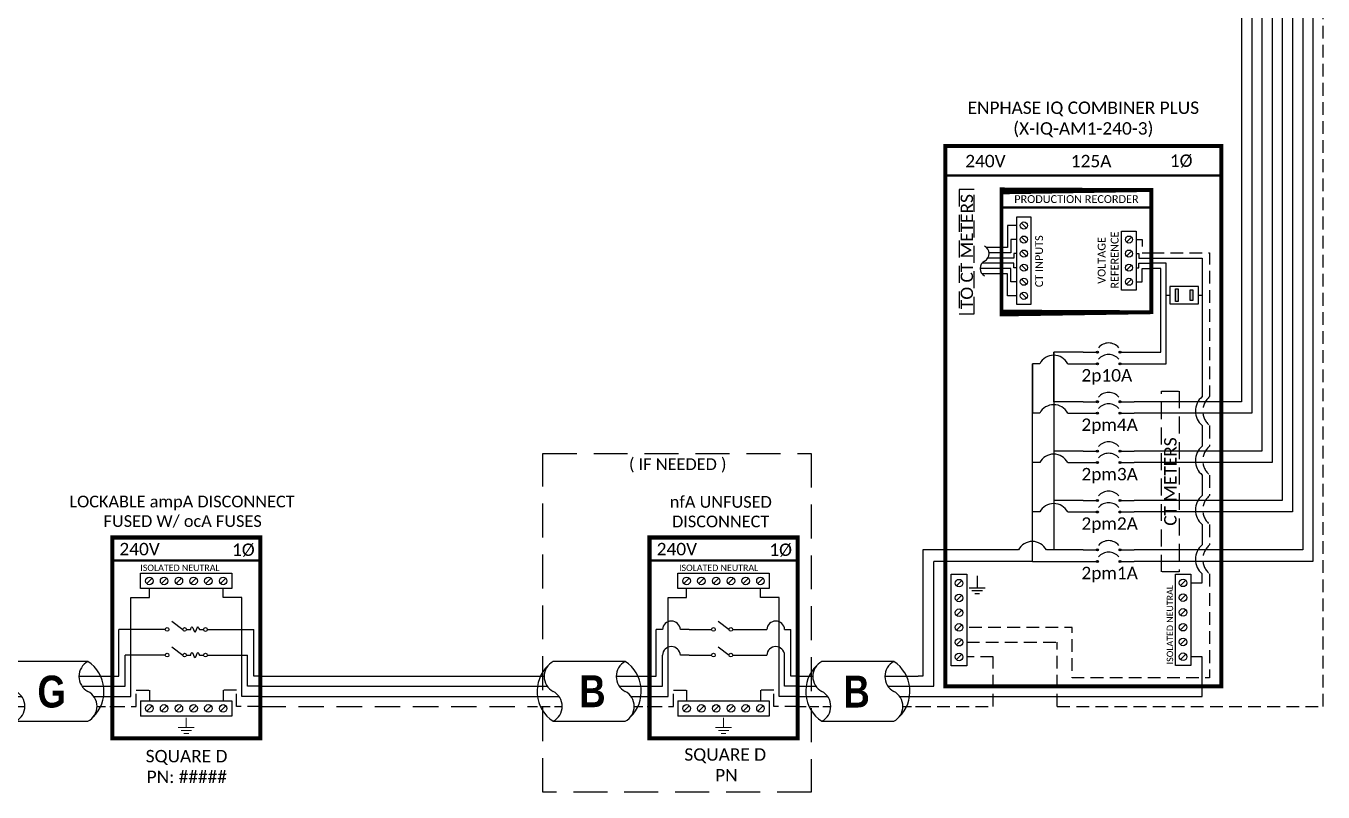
# Model space of a CAD drawing. Header units: feet. Extents: x 24463 to 25062, y 16038 to 16616.
# Drawn here: x 24677.8 to 25060, y 16047.9 to 16273.6 of the extents above; entities that cross this region are included whole.
import ezdxf

# ---------------------------------------------------------------- set-up
doc = ezdxf.new("R2010")
doc.units = ezdxf.units.FT
doc.header["$MEASUREMENT"] = 0
doc.linetypes.add('DASHED', pattern=[0.75, 0.5, -0.25])
doc.linetypes.add('HIDDEN', pattern=[0.375, 0.25, -0.125])
for name, color, linetype in [('E - MODULE', 7, 'Continuous'), ('ONE LINE BLOCKS', 7, 'Continuous'), ('TABLES', 7, 'Continuous'), ('TEXT', 7, 'Continuous'), ('Z - TITLEBLOCK TXT', 7, 'Continuous')]:
    doc.layers.add(name, color=color, linetype=linetype)
doc.styles.add('ONE LINE TXT', font='techb___.ttf')
doc.styles.get("Standard").update_dxf_attribs({"font": 'calibri.ttf'})

# ---------------------------------------------------------------- blocks, each defined once
blk = doc.blocks.new('*U14')
at = {"color": 7, "linetype": 'Continuous'}
for p, q in [((-7.14273261753624, 13.31379698112505), (-28.38670308841029, 13.31379698112505)), ((-28.38670308841029, -4.313796981125051), (-7.14273261753624, -4.313796981125051))]:
    blk.add_line(p, q, dxfattribs=at)
at = {"color": 7}
for p, q in [((-35.52943570594744, 8.999999999996362), (-31.05138576750414, 8.999999999996362)), ((-9.807415296628278, 8.999999999996362), (9.094947017729282e-13, 8.999999999996362))]:
    blk.add_line(p, q, dxfattribs=at)
at = {"color": 10}
for p, q in [((-35.52943570594744, 5.999999999996362), (-30.11481272106539, 5.999999999992724)), ((-8.870842250205897, 5.999999999992724), (9.094947017729282e-13, 5.999999999992724))]:
    blk.add_line(p, q, dxfattribs=at)
at = {"color": 253}
for p, q in [((-35.52943570594744, 2.999999999996362), (-26.6585934557479, 2.999999999996362)), ((-5.414622984878406, 2.999999999996362), (9.094947017729282e-13, 2.999999999992724))]:
    blk.add_line(p, q, dxfattribs=at)
at = {"color": 92, "linetype": 'HIDDEN', "ltscale": 10}
for p, q in [((-4.478049938447839, -3.637978807091713e-12), (0, 0)), ((-35.52943570594744, -3.637978807091713e-12), (-25.72202040931734, -3.637978807091713e-12))]:
    blk.add_line(p, q, dxfattribs=at)
at = {"color": 7, "linetype": 'Continuous'}
for centre, start, end in [((-22.53670101713578, 4.499999999989086), 133.9732389627104, 236.4264841729064), ((-12.99273468881074, 4.499999999989086), 313.9732389627104, 56.4264841729064)]:
    blk.add_arc(centre, 10.57854155630173, start, end, dxfattribs=at)
at = {"linetype": 'Continuous'}
for centre, start, end in [((-26.07656823981961, 8.906898490567983), 117.6639225845625, 242.3360774153913), ((-4.832597768944652, 8.906898490546155), 117.6639225845625, 242.3360774153913), ((-30.69683793700187, 0.09310150943201734), 297.6639225845625, 62.33607741539132), ((-9.452867466132375, 0.09310150943201734), 297.6639225845625, 62.33607741539132)]:
    blk.add_arc(centre, 4.975688628201564, start, end, dxfattribs=at)
blk = doc.blocks.new('unfusedDisconnect')
at = {"lineweight": 50}
blk.add_line((-43.6116214036756, 43.06379295176157), (0, 43.06379295176157), dxfattribs=at)
at = {"color": 1, "linetype": 'Continuous'}
for p, q in [((-35.26761573623207, 34.77694743980464), (-35.26761573623207, 39.31564129513208)), ((-35.26761573623207, 39.31564129513208), (-8.32254697902863, 39.31564129513208)), ((-8.32254697902863, 39.31564129513208), (-8.32254697902863, 34.77694743980464)), ((-8.32254697902863, 34.77694743980464), (-35.26761573623207, 34.77694743980464)), ((-23.42658339675199, 25.18172376181246), (-20.16357931850234, 22.73910601339594)), ((-31.88967027958734, 22.73146537071079), (-25.32168558283593, 22.73146537071079)), ((-19.08155662623903, 22.73119885076449), (-11.70049243567246, 22.72756287716766)), ((-23.42658339675199, 17.64726165749744), (-20.16357931850234, 15.20464390908091)), ((-31.88967027958734, 15.19700326637758), (-25.32168558283047, 15.19700326639577)), ((-19.08155662624358, 15.19673674642763), (-11.70049243567246, 15.1931007728308)), ((-35.26761573623207, 1.758423961488006), (-8.322546979023173, 1.758423961488006)), ((-35.26761573623207, 1.758423961488006), (-35.26761573623207, -2.780269893839431)), ((-8.32254697902863, 1.758423961488006), (-8.32254697902863, -2.780269893839431)), ((-8.322546979023173, -2.780269893839431), (-35.26761573623207, -2.780269893839431))]:
    blk.add_line(p, q, dxfattribs=at)
at = {"color": 4, "linetype": 'Continuous'}
for p, q in [((-31.88526017397362, 37.83229836323517), (-33.45726816549723, 36.26029037170156)), ((-27.5347870491305, 37.83229836323517), (-29.10679504065411, 36.26029037170156)), ((-23.18431392428738, 37.83229836323517), (-24.75632191581099, 36.26029037170156)), ((-18.83384079944972, 37.83229836323517), (-20.40584879097241, 36.26029037170156)), ((-14.4833676746066, 37.83229836323517), (-16.0553756661302, 36.26029037170156)), ((-10.13289454976803, 37.83229836323517), (-11.70490254129163, 36.26029037170156)), ((-31.88526017396816, 0.2750810295910924), (-33.45726816549177, -1.296926961942518)), ((-27.5347870491305, 0.2750810295910924), (-29.10679504065411, -1.296926961942518)), ((-23.18431392428738, 0.2750810295910924), (-24.75632191581099, -1.296926961942518)), ((-18.83384079944426, 0.2750810295910924), (-20.40584879096787, -1.296926961942518)), ((-14.4833676746066, 0.2750810295910924), (-16.0553756661302, -1.296926961942518)), ((-10.13289454976348, 0.2750810295910924), (-11.70490254128708, -1.296926961942518))]:
    blk.add_line(p, q, dxfattribs=at)
at = {"color": 253, "linetype": 'Continuous'}
for p, q in [((-32.67126416973497, 32.16868385986527), (-32.67126416972951, 34.77694743980464)), ((-10.91889854553028, 32.16868385986527), (-10.91889854553483, 34.77694743980464)), ((-38.15750528725175, 2.999999999992724), (-38.1575052872513, 32.16868385986527)), ((-38.1575052872513, 32.16868385986527), (-32.67126416973497, 32.16868385986527)), ((-5.432657428013954, 32.16868385986527), (-10.91889854553028, 32.16868385986527)), ((-5.432657428003949, 2.999999999992724), (-5.432657428013954, 32.16868385986527)), ((-43.61162140367423, 2.999999999992724), (-38.1575052872513, 2.999999999992724)), ((-1.364242052659392e-12, 2.999999999992724), (-5.432657428004404, 2.999999999992724))]:
    blk.add_line(p, q, dxfattribs=at)
at = {"color": 7, "linetype": 'Continuous'}
for p, q in [((-41.6635482282295, 8.999999999989086), (-41.66354822822996, 22.73146537071079)), ((-39.80034953798349, 22.73146537071079), (-41.66354822822996, 22.73146537071079)), ((-31.88967027958734, 22.73146537071079), (-34.52302790317844, 22.73146537071079)), ((-11.70049243567792, 22.73146537071079), (-9.067134812086806, 22.73146537071079)), ((-3.789813177281758, 22.73146537071079), (-1.926614487035295, 22.73146537071079)), ((-1.926614487024835, 8.999999999996362), (-1.926614487035295, 22.73146537071079))]:
    blk.add_line(p, q, dxfattribs=at)
at = {"color": 10, "linetype": 'Continuous'}
for p, q in [((-39.79842799696644, 5.999999999992724), (-39.80034953798895, 15.19525306674404)), ((-31.88967027958734, 15.19700326637758), (-34.52302790318299, 15.19525306672222)), ((-11.70049243567792, 15.19700326637758), (-9.067134812082259, 15.19525306672222)), ((-3.791734718287898, 5.999999999992724), (-3.789813177276301, 15.19525306674404)), ((-43.61162140367423, 5.999999999992724), (-39.79842799696689, 5.999999999992724)), ((-1.364242052659392e-12, 5.999999999992724), (-3.791734718288808, 5.999999999989086))]:
    blk.add_line(p, q, dxfattribs=at)
at = {"color": 7}
for p, q in [((-43.61162140367423, 8.999999999996362), (-41.6635482282295, 8.999999999992724)), ((-1.364242052659392e-12, 8.999999999996362), (-1.926614487024835, 8.999999999996362))]:
    blk.add_line(p, q, dxfattribs=at)
at = {"color": 92, "linetype": 'HIDDEN', "ltscale": 15}
for p, q in [((-36.58051912606061, -3.637978807091713e-12), (-36.58051912606061, 4.898634765475435)), ((-36.58051912606061, 4.898634765475435), (-32.67126416972496, 4.898634765475435)), ((-32.67126416972496, 4.898634765475435), (-32.67126416972496, 1.758423961488006)), ((-7.009643589204643, 4.898634765475435), (-10.91889854554029, 4.898634765475435)), ((-10.91889854554029, 4.898634765475435), (-10.91889854554029, 1.758423961488006)), ((-7.009643589198731, 3.637978807091713e-12), (-7.009643589204643, 4.898634765475435)), ((-43.6116214036756, 0), (-36.58051912606061, 0)), ((0, 0), (-7.009643589199186, 0))]:
    blk.add_line(p, q, dxfattribs=at)
at = {"lineweight": 50, "const_width": 1.185332763664635}
blk.add_lwpolyline([(-43.6116214036756, -9.335896394964948), (-43.6116214036756, 49.83611655237473), (0, 49.83611655237473), (0, -9.335896394964948)], close=True, dxfattribs=at)
at = {"color": 92, "linetype": 'Continuous', "lineweight": 5, "ltscale": 0.05, "flags": 128}
for points in [[(-21.79508135762762, -3.32089023822482), (-21.79508135763217, -6.16701261263006)], [(-24.13611969887688, -6.16701261263006), (-19.45404301637745, -6.16701261263006)], [(-20.26545811315873, -7.034441443007381), (-23.32470460209652, -7.034441443007381)], [(-21.07687320994455, -7.90187027340653), (-22.51328950531069, -7.90187027340653)]]:
    blk.add_lwpolyline(points, dxfattribs=at)
at = {"color": 4, "linetype": 'Continuous'}
for centre in [(-32.67126416973497, 37.04629436745745), (-28.32079104489185, 37.04629436745745), (-23.97031792004873, 37.04629436745745), (-19.61984479521107, 37.04629436745745), (-15.26937167036795, 37.04629436745745), (-10.91889854552483, 37.04629436745745), (-32.67126416972951, -0.5109229661866266), (-28.32079104489185, -0.5109229661866266), (-23.97031792004873, -0.5109229661866266), (-19.61984479520561, -0.5109229661866266), (-15.26937167036795, -0.5109229661866266), (-10.91889854552483, -0.5109229661866266)]:
    blk.add_circle(centre, 1.111577510887078, dxfattribs=at)
at = {"color": 1, "linetype": 'Continuous'}
for centre in [(-24.78064722690306, 22.73146537073262), (-19.62259491652821, 22.73146537073262), (-24.78064722689851, 15.19700326639577), (-19.62259491653276, 15.19700326639577)]:
    blk.add_circle(centre, 0.5410383559336597, dxfattribs=at)
at = {"color": 7, "linetype": 'Continuous'}
for centre in [(-37.16168872058097, 22.58015627965142), (-6.428473994684282, 22.58015627965142)]:
    blk.add_arc(centre, 2.642995525977004, 3.281925685197969, 176.718074314802, dxfattribs=at)
at = {"color": 10, "linetype": 'Continuous'}
for centre in [(-37.16168872058643, 15.0439439756592), (-6.428473994678825, 15.0439439756592)]:
    blk.add_arc(centre, 2.642995525977004, 3.281925685197969, 176.718074314802, dxfattribs=at)
at = {"color": 4, "linetype": 'Continuous'}
blk.add_text('ISOLATED NEUTRAL', height=1.874334766554741, dxfattribs=at).set_placement((-34.90676764516411, 39.97217458965315))
at = {"color": 1}
for s, width, gutter_width, heights, insert, char_height, attachment_point in [('\\A1;\\pi17.559;nfA UNFUSED\\P\\pi18.229;DISCONNECT', 64.92197842017192, 0, [11.89263280602859], (-55.21050971310069, 62.0432964224583), 3.454398339822651, 1), ('240V', 0.1480620958035672, 0.75, [0], (-35.54517607183425, 46.39544126646797), 3.65759824216516, 5), ('1Ø', 0.1480620958035672, 0.75, [0], (-4.982872748738373, 46.09550858286093), 3.65759824216516, 5), ('\\A1;\\pi13.903,t32.191;SQUARE D\\P\\pi22.981,t41.269;PN', 51.69056123133034, 0.2034749432708054, [45.94270835297878], (-47.25173292705858, -12.27303435172507), 3.657598242165161, 1)]:
    blk.add_mtext_dynamic_manual_height_columns(s, width=width, gutter_width=gutter_width, heights=heights, dxfattribs=dict(at, insert=insert, char_height=char_height, attachment_point=attachment_point))
blk = doc.blocks.new('*U15')
at = {"color": 10, "linetype": 'DASHED', "ltscale": 20}
blk.add_lwpolyline([(-75.04569994407211, 74.56373922005878), (3.971697869077616, 74.56373922005878), (3.971697869077616, -25.16564623916202), (-75.04569994407211, -25.16564623916202)], close=True, dxfattribs=at)
at = {"color": 7}
for name, p in [('unfusedDisconnect', (0, 0)), ('*U14', (-43.6116214036756, 0))]:
    blk.add_blockref(name, p, dxfattribs=at)
at = {"color": 10, "insert": (-50.86398977406498, 73.16091078003228), "char_height": 3.454398339822651, "attachment_point": 1}
blk.add_mtext_dynamic_manual_height_columns('\\A1;\\pi1.2092;( IF NEEDED )', width=30.75234502763631, gutter_width=0, heights=[6.583372758616633], dxfattribs=at)
at = {"color": 1, "linetype": 'Continuous', "insert": (-64.29945479215894, 9.224385921837893), "char_height": 9.383282677011772, "attachment_point": 1, "style": 'ONE LINE TXT'}
blk.add_mtext_dynamic_manual_height_columns('{\\W1;\\C256;B}', width=0.138532783265864, gutter_width=2.131672445536665, heights=[0], dxfattribs=at)
blk = doc.blocks.new('*U21')
at = {"color": 7, "linetype": 'Continuous'}
for p, q in [((-7.14273261753624, 13.31379698112505), (-28.38670308841029, 13.31379698112505)), ((-28.38670308841029, -4.313796981125051), (-7.14273261753624, -4.313796981125051))]:
    blk.add_line(p, q, dxfattribs=at)
at = {"color": 7}
for p, q in [((-35.52943570594744, 8.999999999996362), (-31.05138576750414, 8.999999999996362)), ((-9.807415296628278, 8.999999999996362), (9.094947017729282e-13, 8.999999999996362))]:
    blk.add_line(p, q, dxfattribs=at)
at = {"color": 10}
for p, q in [((-35.52943570594744, 5.999999999996362), (-30.11481272106539, 5.999999999992724)), ((-8.870842250205897, 5.999999999992724), (9.094947017729282e-13, 5.999999999992724))]:
    blk.add_line(p, q, dxfattribs=at)
at = {"color": 253}
for p, q in [((-35.52943570594744, 2.999999999996362), (-26.6585934557479, 2.999999999996362)), ((-5.414622984878406, 2.999999999996362), (9.094947017729282e-13, 2.999999999992724))]:
    blk.add_line(p, q, dxfattribs=at)
at = {"color": 92, "linetype": 'HIDDEN', "ltscale": 10}
for p, q in [((-4.478049938447839, -3.637978807091713e-12), (0, 0)), ((-35.52943570594744, -3.637978807091713e-12), (-25.72202040931734, -3.637978807091713e-12))]:
    blk.add_line(p, q, dxfattribs=at)
at = {"color": 7, "linetype": 'Continuous'}
for centre, start, end in [((-22.53670101713578, 4.499999999989086), 133.9732389627104, 236.4264841729064), ((-12.99273468881074, 4.499999999989086), 313.9732389627104, 56.4264841729064)]:
    blk.add_arc(centre, 10.57854155630173, start, end, dxfattribs=at)
at = {"linetype": 'Continuous'}
for centre, start, end in [((-26.07656823981961, 8.906898490567983), 117.6639225845625, 242.3360774153913), ((-4.832597768944652, 8.906898490546155), 117.6639225845625, 242.3360774153913), ((-30.69683793700187, 0.09310150943201734), 297.6639225845625, 62.33607741539132), ((-9.452867466132375, 0.09310150943201734), 297.6639225845625, 62.33607741539132)]:
    blk.add_arc(centre, 4.975688628201564, start, end, dxfattribs=at)
blk = doc.blocks.new('*U22')
at = {"lineweight": 50}
blk.add_line((-43.6116214036756, 43.06379295176157), (0, 43.06379295176157), dxfattribs=at)
at = {"color": 1, "linetype": 'Continuous'}
for p, q in [((-35.26761573623207, 34.77694743980464), (-35.26761573623207, 39.31564129513208)), ((-35.26761573623207, 39.31564129513208), (-8.32254697902863, 39.31564129513208)), ((-8.32254697902863, 39.31564129513208), (-8.32254697902863, 34.77694743980464)), ((-8.32254697902863, 34.77694743980464), (-35.26761573623207, 34.77694743980464)), ((-26.07495123449735, 25.18172376179064), (-22.8119471562477, 22.73910601337411)), ((-21.72993409277569, 22.73470420183003), (-20.49160572531946, 22.73470420183003)), ((-17.94050467957095, 22.73080170828689), (-16.70217631211381, 22.73080170828689)), ((-26.07495123449735, 17.64726165747561), (-22.8119471562477, 15.20464390905909)), ((-21.72993409277569, 15.20024209749317), (-20.49160572531946, 15.20024209749317)), ((-17.94050467957095, 15.19633960397186), (-16.70217631211381, 15.19633960397186)), ((-35.26761573623207, 1.758423961488006), (-8.322546979023173, 1.758423961488006)), ((-35.26761573623207, 1.758423961488006), (-35.26761573623207, -2.780269893839431)), ((-8.32254697902863, 1.758423961488006), (-8.32254697902863, -2.780269893839431)), ((-8.322546979023173, -2.780269893839431), (-35.26761573623207, -2.780269893839431))]:
    blk.add_line(p, q, dxfattribs=at)
at = {"color": 4, "linetype": 'Continuous'}
for p, q in [((-31.88526017397362, 37.83229836323517), (-33.45726816549723, 36.26029037170156)), ((-27.5347870491305, 37.83229836323517), (-29.10679504065411, 36.26029037170156)), ((-23.18431392428738, 37.83229836323517), (-24.75632191581099, 36.26029037170156)), ((-18.83384079944972, 37.83229836323517), (-20.40584879097241, 36.26029037170156)), ((-14.4833676746066, 37.83229836323517), (-16.0553756661302, 36.26029037170156)), ((-10.13289454976803, 37.83229836323517), (-11.70490254129163, 36.26029037170156)), ((-31.88526017396816, 0.2750810295910924), (-33.45726816549177, -1.296926961942518)), ((-27.5347870491305, 0.2750810295910924), (-29.10679504065411, -1.296926961942518)), ((-23.18431392428738, 0.2750810295910924), (-24.75632191581099, -1.296926961942518)), ((-18.83384079944426, 0.2750810295910924), (-20.40584879096787, -1.296926961942518)), ((-14.4833676746066, 0.2750810295910924), (-16.0553756661302, -1.296926961942518)), ((-10.13289454976348, 0.2750810295910924), (-11.70490254128708, -1.296926961942518))]:
    blk.add_line(p, q, dxfattribs=at)
at = {"color": 253, "linetype": 'Continuous'}
for p, q in [((-32.67126416973497, 32.16868385986527), (-32.67126416972951, 34.77694743980464)), ((-10.91889854553028, 32.16868385986527), (-10.91889854553483, 34.77694743980464)), ((-38.15750528725175, 2.999999999992724), (-38.1575052872513, 32.16868385986527)), ((-38.1575052872513, 32.16868385986527), (-32.67126416973497, 32.16868385986527)), ((-5.432657428013954, 32.16868385986527), (-10.91889854553028, 32.16868385986527)), ((-5.432657428004404, 2.999999999992724), (-5.432657428013954, 32.16868385986527)), ((-43.61162140367423, 2.999999999992724), (-38.1575052872513, 2.999999999992724)), ((-1.364242052659392e-12, 2.999999999992724), (-5.432657428004404, 2.999999999992724))]:
    blk.add_line(p, q, dxfattribs=at)
at = {"color": 7, "linetype": 'Continuous'}
for p, q in [((-27.97005342058207, 22.73146537071079), (-41.66354822822996, 22.73146537071079)), ((-41.66354822823041, 8.999999999992724), (-41.66354822822996, 22.73146537071079)), ((-15.62012336914651, 22.73146537070768), (-1.926614487035295, 22.73146537071857)), ((-1.926614487024381, 8.999999999992724), (-1.926614487035295, 22.73146537071079))]:
    blk.add_line(p, q, dxfattribs=at)
at = {"color": 10, "linetype": 'Continuous'}
for p, q in [((-27.97005280056258, 15.19782235267374), (-39.80034955827946, 15.19535016399573)), ((-39.79842799696689, 5.999999999992724), (-39.80034953798895, 15.19525306674404)), ((-15.6201354128307, 15.19841689566136), (-3.789813407730962, 15.19415025971505)), ((-3.791734718288808, 5.999999999992724), (-3.789813177276301, 15.19525306674404)), ((-43.61162140367423, 5.999999999992724), (-39.79842799696689, 5.999999999992724)), ((-1.364242052659392e-12, 5.999999999992724), (-3.791734718288808, 5.999999999989086))]:
    blk.add_line(p, q, dxfattribs=at)
at = {"color": 7}
for p, q in [((-43.61162140367423, 8.999999999996362), (-41.6635482282295, 8.999999999992724)), ((-1.364242052659392e-12, 8.999999999996362), (-1.926614487024835, 8.999999999996362))]:
    blk.add_line(p, q, dxfattribs=at)
at = {"color": 92, "linetype": 'HIDDEN', "ltscale": 15}
for p, q in [((-36.58051912606061, -3.637978807091713e-12), (-36.58051912606061, 4.898634765475435)), ((-36.58051912606061, 4.898634765475435), (-32.67126416972496, 4.898634765475435)), ((-32.67126416972496, 4.898634765475435), (-32.67126416972496, 1.758423961488006)), ((-7.009643589204643, 4.898634765475435), (-10.91889854554029, 4.898634765475435)), ((-10.91889854554029, 4.898634765475435), (-10.91889854554029, 1.758423961488006)), ((-7.009643589199186, -3.637978807091713e-12), (-7.009643589204643, 4.898634765475435)), ((-43.6116214036756, 0), (-36.58051912606061, 0)), ((0, 0), (-7.009643589199186, 0))]:
    blk.add_line(p, q, dxfattribs=at)
at = {"lineweight": 50, "const_width": 1.185332763664635}
blk.add_lwpolyline([(-43.6116214036756, -9.335896394964948), (-43.6116214036756, 49.83611655237473), (0, 49.83611655237473), (0, -9.335896394964948)], close=True, dxfattribs=at)
at = {"color": 92, "linetype": 'Continuous', "lineweight": 5, "ltscale": 0.05, "flags": 128}
for points in [[(-21.79508135762762, -3.32089023822482), (-21.79508135763217, -6.16701261263006)], [(-24.13611969887688, -6.16701261263006), (-19.45404301637745, -6.16701261263006)], [(-20.26545811315873, -7.034441443007381), (-23.32470460209652, -7.034441443007381)], [(-21.07687320994455, -7.90187027340653), (-22.51328950531069, -7.90187027340653)]]:
    blk.add_lwpolyline(points, dxfattribs=at)
at = {"color": 4, "linetype": 'Continuous'}
for centre in [(-32.67126416973497, 37.04629436745745), (-28.32079104489185, 37.04629436745745), (-23.97031792004873, 37.04629436745745), (-19.61984479521107, 37.04629436745745), (-15.26937167036795, 37.04629436745745), (-10.91889854552483, 37.04629436745745), (-32.67126416972951, -0.5109229661866266), (-28.32079104489185, -0.5109229661866266), (-23.97031792004873, -0.5109229661866266), (-19.61984479520561, -0.5109229661866266), (-15.26937167036795, -0.5109229661866266), (-10.91889854552483, -0.5109229661866266)]:
    blk.add_circle(centre, 1.111577510887078, dxfattribs=at)
at = {"color": 1, "linetype": 'Continuous'}
for centre in [(-27.42901506464841, 22.73146537071079), (-22.27096275427266, 22.73146537071079), (-16.16114765061229, 22.72756287716766), (-27.42901506464295, 15.19700326637758), (-22.27096275427812, 15.19700326637758), (-16.16114765061229, 15.1931007728308)]:
    blk.add_circle(centre, 0.5410383559336597, dxfattribs=at)
for points in [[(-20.49160572531946, 22.73470420183003), (-20.11554185856221, 23.49225212552483), (-19.21603552317447, 21.96935129106714), (-18.38987687338704, 23.49225212552483), (-17.94050467957095, 22.73080170828689)], [(-20.49160572531946, 15.20024209749317), (-20.11554185856221, 15.95779002119161), (-19.21603552317447, 14.43488918673029), (-18.38987687338704, 15.95779002119161), (-17.94050467957095, 15.19633960395004)]]:
    blk.add_spline(points, degree=3, dxfattribs=at)
at = {"color": 7}
blk.add_blockref('*U21', (-43.6116214036756, 0), dxfattribs=at)
at = {"color": 4, "linetype": 'Continuous'}
blk.add_text('ISOLATED NEUTRAL', height=1.874334766554741, dxfattribs=at).set_placement((-35.31784838447857, 39.97217458965315))
at = {"color": 1}
for s, width, gutter_width, heights, insert, char_height, attachment_point in [('\\A1;\\pi2.6661;LOCKABLE ampA DISCONNECT \\P\\pi12.722;FUSED W/ ocA FUSES', 71.89306288330188, 92.22970162818092, [18.55702276612101], (-58.87540365616496, 62.16091061536463), 3.454398339822651, 1), ('240V', 0.1480620958035672, 0.75, [0], (-35.54517607183425, 46.39544126646797), 3.65759824216516, 5), ('1Ø', 0.1480620958035672, 0.75, [0], (-4.982872748738373, 46.09550858286093), 3.65759824216516, 5), ('\\A1;\\pi5.5987,t23.887;SQUARE D\\P\\pi5.8899,t24.178;PN: #####', 35.08159665650859, 28.88215433384357, [13.54017578842261], (-39.35086651751135, -12.75181679176603), 3.657598242165161, 1)]:
    blk.add_mtext_dynamic_manual_height_columns(s, width=width, gutter_width=gutter_width, heights=heights, dxfattribs=dict(at, insert=insert, char_height=char_height, attachment_point=attachment_point))
blk = doc.blocks.new('*U18')
at = {"color": 7}
blk.add_line((-79.14105710962394, 9), (0, 9), dxfattribs=at)
at = {"color": 10}
blk.add_line((-79.14105710962394, 6), (0, 5.999999999947249), dxfattribs=at)
at = {"color": 253}
blk.add_line((-79.14105710962394, 3), (0, 3), dxfattribs=at)
at = {"color": 92, "linetype": 'DASHED', "ltscale": 15}
blk.add_line((-79.14105710962394, 0), (0, 0), dxfattribs=at)

msp = doc.modelspace()

# ---------------------------------------------------------------- hatches: boundary and pattern name
h = msp.add_hatch(color=1)
h.dxf.hatch_style = 1
h.paths.add_polyline_path([(25020.80090478629, 16195.8236278502), (25021.57055646765, 16195.8236278502), (25021.57055646765, 16192.74623033567), (25020.80090478629, 16192.74623033567)])
h.paths.add_polyline_path([(25016.52129824244, 16196.14738007927), (25017.2909499238, 16196.14738007927), (25017.2909499238, 16192.41746944826), (25016.52129824244, 16192.41746944826)])
at = {"layer": 'ONE LINE BLOCKS', "linetype": 'Continuous'}
h = msp.add_hatch(color=1, dxfattribs=at)
h.dxf.hatch_style = 1
edge = h.paths.add_edge_path()
edge.add_arc((24993.47547666018, 16177.44925876191), 0.2909504558996183, 0, 360)
h = msp.add_hatch(color=1, dxfattribs=at)
h.dxf.hatch_style = 1
edge = h.paths.add_edge_path()
edge.add_arc((25000.1520859702, 16177.44925876191), 0.2909504558996183, 0, 360)
h = msp.add_hatch(color=1, dxfattribs=at)
h.dxf.hatch_style = 1
edge = h.paths.add_edge_path()
edge.add_arc((24993.47547666018, 16174.07031187574), 0.2909504558996183, 0, 360)
h = msp.add_hatch(color=1, dxfattribs=at)
h.dxf.hatch_style = 1
edge = h.paths.add_edge_path()
edge.add_arc((25000.1520859702, 16174.07031187574), 0.2909504558996183, 0, 360)
h = msp.add_hatch(color=1, dxfattribs=at)
h.dxf.hatch_style = 1
edge = h.paths.add_edge_path()
edge.add_arc((24993.47547666047, 16162.88894082084), 0.2909504558996183, 0, 360)
h = msp.add_hatch(color=1, dxfattribs=at)
h.dxf.hatch_style = 1
edge = h.paths.add_edge_path()
edge.add_arc((25000.15208597048, 16162.88894082084), 0.2909504558996183, 0, 360)
h = msp.add_hatch(color=1, dxfattribs=at)
h.dxf.hatch_style = 1
edge = h.paths.add_edge_path()
edge.add_arc((24993.47547666047, 16159.50999393468), 0.2909504558996183, 0, 360)
h = msp.add_hatch(color=1, dxfattribs=at)
h.dxf.hatch_style = 1
edge = h.paths.add_edge_path()
edge.add_arc((25000.15208597048, 16159.50999393468), 0.2909504558996183, 0, 360)
h = msp.add_hatch(color=1, dxfattribs=at)
h.dxf.hatch_style = 1
edge = h.paths.add_edge_path()
edge.add_arc((24993.47547666047, 16148.32862287988), 0.2909504558996183, 0, 360)
h = msp.add_hatch(color=1, dxfattribs=at)
h.dxf.hatch_style = 1
edge = h.paths.add_edge_path()
edge.add_arc((25000.15208597048, 16148.32862287988), 0.2909504558996183, 0, 360)
h = msp.add_hatch(color=1, dxfattribs=at)
h.dxf.hatch_style = 1
edge = h.paths.add_edge_path()
edge.add_arc((24993.47547666047, 16144.94967599372), 0.2909504558996183, 0, 360)
h = msp.add_hatch(color=1, dxfattribs=at)
h.dxf.hatch_style = 1
edge = h.paths.add_edge_path()
edge.add_arc((25000.15208597048, 16144.94967599372), 0.2909504558996183, 0, 360)
h = msp.add_hatch(color=1, dxfattribs=at)
h.dxf.hatch_style = 1
edge = h.paths.add_edge_path()
edge.add_arc((24993.47547666047, 16133.76830493892), 0.2909504558996183, 0, 360)
h = msp.add_hatch(color=1, dxfattribs=at)
h.dxf.hatch_style = 1
edge = h.paths.add_edge_path()
edge.add_arc((25000.15208597048, 16133.76830493892), 0.2909504558996183, 0, 360)
h = msp.add_hatch(color=1, dxfattribs=at)
h.dxf.hatch_style = 1
edge = h.paths.add_edge_path()
edge.add_arc((24993.47547666047, 16130.38935805276), 0.2909504558996183, 0, 360)
h = msp.add_hatch(color=1, dxfattribs=at)
h.dxf.hatch_style = 1
edge = h.paths.add_edge_path()
edge.add_arc((25000.15208597048, 16130.38935805276), 0.2909504558996183, 0, 360)
h = msp.add_hatch(color=1, dxfattribs=at)
h.dxf.hatch_style = 1
edge = h.paths.add_edge_path()
edge.add_arc((24993.47547666047, 16119.20798699796), 0.2909504558996183, 0, 360)
h = msp.add_hatch(color=1, dxfattribs=at)
h.dxf.hatch_style = 1
edge = h.paths.add_edge_path()
edge.add_arc((25000.15208597048, 16119.20798699796), 0.2909504558996183, 0, 360)
h = msp.add_hatch(color=1, dxfattribs=at)
h.dxf.hatch_style = 1
edge = h.paths.add_edge_path()
edge.add_arc((24993.47547666047, 16115.8290401118), 0.2909504558996183, 0, 360)
h = msp.add_hatch(color=1, dxfattribs=at)
h.dxf.hatch_style = 1
edge = h.paths.add_edge_path()
edge.add_arc((25000.15208597048, 16115.8290401118), 0.2909504558996183, 0, 360)

# ---------------------------------------------------------------- linework, layer by layer
at = {"color": 10, "linetype": 'Continuous'}
for p, q in [((25056.9656856885, 16584.46621298373), (25056.96568568956, 16115.82904011171)), ((25050.9656856885, 16580.11592876728), (25050.96568568953, 16130.38935805228)), ((25044.96568568849, 16575.7656445509), (25044.9656856895, 16144.94967599324)), ((25038.96568568855, 16571.41536033445), (25038.96568568946, 16159.5099939342)), ((25012.18239686223, 16191.76210829103), (25012.18239686223, 16202.11489641838)), ((25013.73106141911, 16174.07031187575), (25013.73106141911, 16203.66356097526)), ((24974.33149397472, 16159.50999393451), (24974.33149397472, 16174.07031187564)), ((24976.5032636018, 16174.07031187581), (24974.33149397472, 16174.07031187581)), ((24974.33149397459, 16174.07031187581), (24974.33149397445, 16159.50999393445)), ((24974.33149397445, 16159.50999393462), (24974.33149397445, 16174.07031187574)), ((24984.74215885314, 16174.07031187574), (24989.27904048232, 16174.07031187574)), ((25004.34852214808, 16174.07031187574), (25013.73106141911, 16174.07031187575)), ((24974.33149397472, 16144.94967599339), (24974.33149397472, 16159.50999393451)), ((24976.5032636018, 16159.50999393451), (24974.33149397472, 16159.50999393451)), ((24984.74215885342, 16159.50999393451), (24989.27904048259, 16159.50999393451)), ((25038.96568568946, 16159.5099939342), (25004.34852214836, 16159.50999393418)), ((24974.33149397472, 16130.38935805226), (24974.33149397472, 16144.94967599339)), ((24976.5032636018, 16144.94967599339), (24974.33149397472, 16144.94967599339)), ((24984.74215885342, 16144.94967599339), (24989.27904048259, 16144.94967599339)), ((25044.9656856895, 16144.94967599324), (25004.34852214836, 16144.94967599322)), ((24974.33149397472, 16115.82904011114), (24974.33149397472, 16130.38935805226)), ((24976.5032636018, 16130.38935805226), (24974.33149397472, 16130.38935805226)), ((24984.74215885342, 16130.38935805226), (24989.27904048259, 16130.38935805226)), ((25050.96568568953, 16130.38935805228), (25004.34852214836, 16130.38935805226)), ((24974.33149397472, 16115.82904011114), (24945.30788165348, 16115.82904011114)), ((24945.30788165348, 16079.04269391565), (24945.30788165348, 16115.82904011114)), ((24974.33149397472, 16115.82904011114), (24989.27904048259, 16115.82904011114)), ((25056.96568568957, 16115.82904011182), (25004.34852214836, 16115.8290401118)), ((24940.67796039014, 16079.04269391565), (24945.30788165348, 16079.04269391565))]:
    msp.add_line(p, q, dxfattribs=at)
at = {"color": 7, "linetype": 'Continuous'}
for p, q in [((25053.9656856884, 16582.29107087553), (25053.96568568959, 16119.2079869979)), ((25047.96568568843, 16577.94078665907), (25047.96568568955, 16133.76830493846)), ((25041.96568568846, 16573.59050244269), (25041.9656856895, 16148.32862287941)), ((25035.96568568845, 16569.24021822623), (25035.96568568947, 16162.88894082036)), ((24980.62271122765, 16177.44925876197), (24980.62271122765, 16162.88894082085)), ((24980.62271122738, 16162.88894082062), (24980.62271122752, 16177.44925876161)), ((24989.27904048232, 16177.44925876191), (24980.62271122738, 16177.44925876191)), ((24980.62271122738, 16177.44925876191), (24980.62271122738, 16162.88894082078)), ((24989.27904048259, 16162.88894082068), (24980.62271122765, 16162.88894082068)), ((24980.62271122765, 16162.88894082068), (24980.62271122765, 16148.32862287956)), ((24980.62271122765, 16162.88894082085), (24980.62271122765, 16162.88894082068)), ((24980.62271122738, 16162.88894082078), (24980.62271122738, 16162.88894082062)), ((25035.96568568947, 16162.88894082036), (25004.34852214836, 16162.88894082035)), ((24989.27904048259, 16148.32862287956), (24980.62271122765, 16148.32862287956)), ((24980.62271122765, 16148.32862287956), (24980.62271122765, 16133.76830493843)), ((25041.9656856895, 16148.32862287942), (25004.34852214836, 16148.32862287939)), ((24989.27904048259, 16133.76830493843), (24980.62271122765, 16133.76830493843)), ((24980.62271122765, 16133.76830493843), (24980.62271122765, 16119.2079869973)), ((25047.96568568955, 16133.76830493846), (25004.34852214836, 16133.76830493843)), ((24970.21204634887, 16119.2079869973), (24942.0137304072, 16119.2079869973)), ((24942.0137304072, 16119.2079869973), (24942.01373040723, 16082.04269391565)), ((24989.27904048259, 16119.2079869973), (24978.45094160049, 16119.2079869973)), ((25053.96568568959, 16119.207986998), (25004.34852214836, 16119.20798699796)), ((24942.01373040723, 16082.04269391565), (24940.67796039014, 16082.04269391565))]:
    msp.add_line(p, q, dxfattribs=at)
at = {"linetype": 'Continuous'}
for p, q in [((25012.18239686223, 16177.44925876191), (25012.18239686223, 16202.11489641838)), ((25013.73106141911, 16194.28165908204), (25014.78770772585, 16194.28165908204)), ((25004.34852214808, 16177.44925876191), (25012.18239686223, 16177.44925876191))]:
    msp.add_line(p, q, dxfattribs=at)
at = {"color": 253, "linetype": 'Continuous'}
for p, q in [((25023.30414698424, 16194.28165908204), (25024.36079329098, 16194.28165908204)), ((25024.36079329098, 16155.82639598219), (25024.36079329107, 16149.81837311062)), ((25024.36079329118, 16141.26607804091), (25024.36079329127, 16135.25805516935)), ((25024.36079329098, 16126.70576009993), (25024.3607932911, 16120.69773722836)), ((25024.36079329126, 16087.74995315893), (25020.99340218402, 16087.74995315893)), ((25024.36079329127, 16076.04269391565), (25024.36079329127, 16087.67848629361)), ((24940.67796039014, 16076.04269391565), (25024.36079329127, 16076.04269391565))]:
    msp.add_line(p, q, dxfattribs=at)
at = {"linetype": 'Continuous', "flags": 128}
for points in [[(24969.68061789441, 16214.78520417839), (24967.00372045959, 16214.78520417839), (24967.00372045959, 16208.30955464656), (24960.84770106499, 16208.30955464656)], [(24969.68061789432, 16210.64627980841), (24967.94575364735, 16210.64627980841), (24967.94575364735, 16206.76089008951), (24961.58555246535, 16206.76089008951)], [(24969.68061789428, 16206.50735543881), (24968.88778683511, 16206.50735543881), (24968.88778683511, 16205.21222553246), (24961.21807587839, 16205.21222553246)], [(24969.68061789419, 16198.22950669915), (24967.94575364735, 16198.22950669915), (24967.94575364735, 16202.11489641838), (24958.93068150911, 16202.11489641838)], [(24969.68061789424, 16202.36843106898), (24968.88778683511, 16202.36843106898), (24968.88778683511, 16203.66356097526), (24959.46436225163, 16203.66356097526)], [(25004.94945946195, 16198.22950669915), (25006.68432370879, 16198.22950669915), (25006.68432370879, 16202.11489641838), (25009.37897937297, 16202.11489641838)], [(25012.18239686223, 16202.11489641838), (25009.37897937301, 16202.11489641838)], [(24969.6806178941, 16194.09058232923), (24967.00372045959, 16194.09058232927), (24967.00372045959, 16200.5662318615), (24959.47862256735, 16200.5662318615)]]:
    msp.add_lwpolyline(points, dxfattribs=at)
at = {"color": 253, "linetype": 'Continuous', "flags": 128}
for points in [[(25004.94945946186, 16206.50735543881), (25005.74229052103, 16206.50735543881), (25005.74229052103, 16205.21222553246), (25009.37897937297, 16205.21222553246)], [(25009.37897937301, 16205.21222553246), (25024.36079329098, 16205.21222553246), (25024.36079329098, 16164.37869105166)], [(25020.99340218402, 16109.502318783), (25024.36079329127, 16109.502318783), (25024.36079329127, 16112.14544215859)]]:
    msp.add_lwpolyline(points, dxfattribs=at)
at = {"color": 10, "linetype": 'Continuous', "flags": 128}
for points in [[(25004.9494594619, 16202.36843106898), (25005.74229052103, 16202.36843106898), (25005.74229052103, 16203.66356097526), (25009.37897937297, 16203.66356097526)], [(25013.73106141911, 16203.66356097526), (25009.37897937301, 16203.66356097526)]]:
    msp.add_lwpolyline(points, dxfattribs=at)
at = {"color": 1}
for points in [[(25023.30414698424, 16196.80877679584), (25014.78770772585, 16196.80877679584), (25014.78770772585, 16191.75454136826), (25023.30414698424, 16191.75454136826)], [(25016.52129824244, 16196.14738007927), (25017.2909499238, 16196.14738007927), (25017.2909499238, 16192.41746944826), (25016.52129824244, 16192.41746944826)], [(25020.80090478629, 16195.8236278502), (25021.57055646765, 16195.8236278502), (25021.57055646765, 16192.74623033567), (25020.80090478629, 16192.74623033567)]]:
    msp.add_lwpolyline(points, close=True, dxfattribs=at)
at = {"linetype": 'Continuous'}
for centre, start, end in [((24959.10837482466, 16206.53075911), 297.6639225845135, 62.3360774154865), ((24961.41850967325, 16202.12386061943), 117.6639225845135, 242.3360774154865)]:
    msp.add_arc(centre, 2.487844314100782, start, end, dxfattribs=at)
at = {"color": 10, "linetype": 'Continuous'}
for centre in [(24980.62271122765, 16171.91086129201), (24980.62271122765, 16157.35054335072), (24980.62271122765, 16142.79022540959), (24980.62271122765, 16128.22990746847)]:
    msp.add_arc(centre, 4.651137018526943, 27.66392258451925, 152.3360774154808, dxfattribs=at)
at = {"color": 253, "linetype": 'Continuous'}
for centre in [(25027.93894119101, 16160.10254351692), (25027.93894119101, 16145.5422255758), (25027.93894119101, 16130.98190763436), (25027.93894119104, 16116.42158969354)]:
    msp.add_arc(centre, 5.575713419222151, 129.9215498685031, 230.0784501314969, dxfattribs=at)
at = {"color": 7, "linetype": 'Continuous'}
msp.add_arc((24974.33149397472, 16117.04853641367), 4.651137018526943, 27.66392258451925, 152.3360774154808, dxfattribs=at)
at = {"layer": 'E - MODULE', "color": 10, "linetype": 'DASHED', "ltscale": 10}
for points in [[(24957.21362559777, 16188.80202911617), (24957.21362559777, 16225.40153936358), (24952.77404245613, 16225.40153936358), (24952.77404245613, 16188.80202911617)], [(25012.39657565675, 16112.73942087971), (25012.39657565675, 16165.97856005243), (25017.58014598294, 16165.97856005243), (25017.58014598294, 16112.73942087971)]]:
    msp.add_lwpolyline(points, close=True, dxfattribs=at)
at = {"layer": 'ONE LINE BLOCKS', "lineweight": 50}
for p, q in [((24948.71433043324, 16229.50175856367), (25029.96568568928, 16229.50175856367)), ((24965.25109798316, 16220.12874461899), (25009.378979373, 16220.12874461903))]:
    msp.add_line(p, q, dxfattribs=at)
for points, const_width in [([(24948.71433043355, 16079.04850455477), (24948.71433043324, 16238.20480668894), (25029.96568568928, 16238.20480668894), (25029.96568568959, 16079.04850455477)], 1.185332763664635), ([(25009.37897937302, 16189.25183923492), (25009.378979373, 16225.24146919082), (24965.25109798314, 16225.24146919089), (24965.25109798319, 16189.25183923498)], 1.127694050973034)]:
    msp.add_lwpolyline(points, close=True, dxfattribs=dict(at, const_width=const_width))
at = {"layer": 'TEXT', "color": 92, "linetype": 'HIDDEN', "ltscale": 15}
for p, q in [((25059.96568568959, 16073.04269391605), (25059.96568568864, 16586.64135509194)), ((25026.53593539921, 16155.82639598219), (25026.53593539933, 16149.81837311062)), ((25026.53593539941, 16141.26607804091), (25026.53593539953, 16135.25805516935)), ((25026.53593539924, 16126.70576009993), (25026.53593539936, 16120.69773722836)), ((24954.98656700953, 16092.0282394867), (24981.66411428341, 16092.02823948671)), ((24981.66411428341, 16073.04269391566), (24981.66411428341, 16092.0282394867)), ((24962.81983339664, 16087.67776636174), (24954.98656700953, 16087.67776636174)), ((24962.81983339664, 16073.04269391566), (24962.81983339664, 16087.67776636174)), ((24940.67796039014, 16073.04269391566), (24962.81983339664, 16073.04269391566)), ((24981.66411428341, 16073.04269391566), (25059.96568568959, 16073.04269391566))]:
    msp.add_line(p, q, dxfattribs=at)
at = {"layer": 'TEXT', "color": 92, "linetype": 'HIDDEN', "ltscale": 15, "flags": 128}
for points in [[(25004.94945946195, 16210.64627980852), (25006.68432370879, 16210.64627980852), (25006.68432370879, 16206.76089008928), (25009.37897937297, 16206.76089008928)], [(25009.37897937301, 16206.76089008928), (25026.53593539922, 16206.76089008928), (25026.53593539922, 16164.37869105164)], [(25026.53593539953, 16112.14544215857), (25026.5359353995, 16081.56143080501), (24986.01458740822, 16081.56143080501), (24986.01458740822, 16096.37871261151), (24954.98656700953, 16096.37871261151)]]:
    msp.add_lwpolyline(points, dxfattribs=at)
at = {"layer": 'TEXT', "color": 92, "flags": 128}
for points in [[(24958.07887211564, 16111.54397428238), (24958.07490173005, 16108.04068900581)], [(24955.73386338897, 16108.04068900581), (24960.41594007131, 16108.04068900581)], [(24959.60452497454, 16107.17326017553), (24956.54527848566, 16107.17326017553)], [(24958.79310987785, 16106.30583134493), (24957.35669358238, 16106.30583134493)]]:
    msp.add_lwpolyline(points, dxfattribs=at)
at = {"layer": 'TEXT', "color": 92, "linetype": 'HIDDEN', "ltscale": 15}
for centre in [(25030.11408329927, 16160.10254351692), (25030.11408329927, 16145.5422255758), (25030.11408329927, 16130.98190763436), (25030.11408329927, 16116.42158969354)]:
    msp.add_arc(centre, 5.575713419222151, 129.9215498685031, 230.0784501314969, dxfattribs=at)
at = {"layer": 'Z - TITLEBLOCK TXT', "color": 1, "linetype": 'Continuous'}
for p, q in [((24973.99861045888, 16217.2553039729), (24969.68061789445, 16217.25530397265)), ((24969.68061789445, 16217.25530397265), (24969.68061789408, 16191.62048253501)), ((24973.99861045857, 16191.62048253478), (24973.99861045888, 16217.2553039729)), ((25000.63146689731, 16213.11637960306), (25004.94945946173, 16213.11637960282)), ((25000.63146689752, 16195.75940690462), (25000.63146689731, 16213.11637960306)), ((25004.94945946173, 16213.11637960282), (25004.94945946202, 16195.75940690484)), ((25004.94945946202, 16195.75940690484), (25000.63146689752, 16195.75940690462)), ((24969.68061789408, 16191.62048253501), (24973.99861045857, 16191.62048253478)), ((24950.44787315413, 16085.08141479524), (24950.44787315413, 16112.02648355273)), ((24950.44787315413, 16112.02648355273), (24954.98656700953, 16112.02648355273)), ((24954.98656700953, 16112.02648355273), (24954.98656700953, 16085.08141479524)), ((25016.45470832873, 16085.15360159251), (25016.45470832873, 16112.09867034925)), ((25016.45470832873, 16112.09867034925), (25020.99340218402, 16112.09867034925)), ((25020.99340218402, 16112.09867034925), (25020.99340218402, 16085.15360159251)), ((24954.98656700953, 16085.08141479524), (24950.44787315413, 16085.08141479524)), ((25020.99340218402, 16085.15360159251), (25016.45470832873, 16085.15360159251))]:
    msp.add_line(p, q, dxfattribs=at)
at = {"layer": 'Z - TITLEBLOCK TXT', "color": 4, "linetype": 'Continuous'}
for p, q in [((24972.58739746336, 16214.03742089165), (24971.09183088969, 16215.53298746514)), ((24972.58739746336, 16209.89849652178), (24971.09183088969, 16211.39406309527)), ((25002.04267989278, 16209.89849652178), (25003.53824646644, 16211.39406309527)), ((24972.58739746324, 16205.75957215194), (24971.09183088974, 16207.25513872545)), ((25002.0426798929, 16205.75957215194), (25003.5382464664, 16207.25513872545)), ((24972.58739746329, 16201.62064778211), (24971.09183088975, 16203.11621435586)), ((25002.04267989285, 16201.62064778211), (25003.53824646639, 16203.11621435586)), ((24972.58739746333, 16197.48172341229), (24971.09183088964, 16198.97728998601)), ((25002.04267989281, 16197.48172341229), (25003.5382464665, 16198.97728998601)), ((24972.58739746333, 16193.34279904241), (24971.09183088964, 16194.83836561614)), ((24953.50322407766, 16110.21613598181), (24951.93121608617, 16108.64412799017)), ((25019.51005925224, 16110.28832277907), (25017.93805126077, 16108.71631478743)), ((24953.50322407766, 16105.86566285701), (24951.93121608617, 16104.29365486554)), ((25019.51005925215, 16105.93784965419), (25017.93805126069, 16104.36584166255)), ((24953.50322407766, 16101.51518973204), (24951.93121608617, 16099.94318174057)), ((25019.51005925215, 16101.58737652922), (25017.93805126069, 16100.01536853775)), ((24953.50322407766, 16097.1647166074), (24951.93121608617, 16095.59270861593)), ((25019.51005925215, 16097.23690340442), (25017.93805126069, 16095.66489541278)), ((24953.50322407766, 16092.81424348244), (24951.93121608617, 16091.24223549096)), ((25019.51005925215, 16092.88643027945), (25017.93805126069, 16091.31442228815)), ((24953.50322407766, 16088.4637703578), (24951.93121608617, 16086.89176236617)), ((25019.51005925215, 16088.53595715465), (25017.93805126069, 16086.96394916318))]:
    msp.add_line(p, q, dxfattribs=at)
at = {"layer": 'Z - TITLEBLOCK TXT', "color": 1, "linetype": 'Continuous', "flags": 128}
for points in [[(24989.27904048232, 16177.44925876191), (24993.47547666018, 16177.44925876191)], [(24989.27904048232, 16177.44925876191), (24993.47547666018, 16177.44925876191)], [(25000.1520859702, 16177.44925876191), (25004.34852214808, 16177.44925876191)], [(24989.27904048232, 16174.07031187574), (24993.47547666018, 16174.07031187574)], [(24989.27904048232, 16174.07031187574), (24993.47547666018, 16174.07031187574)], [(25000.1520859702, 16174.07031187574), (25004.34852214808, 16174.07031187574)], [(24989.27904048259, 16162.88894082084), (24993.47547666047, 16162.88894082084)], [(24989.27904048259, 16162.88894082084), (24993.47547666047, 16162.88894082084)], [(25000.15208597048, 16162.88894082084), (25004.34852214836, 16162.88894082084)], [(24989.27904048259, 16159.50999393468), (24993.47547666047, 16159.50999393468)], [(24989.27904048259, 16159.50999393468), (24993.47547666047, 16159.50999393468)], [(25000.15208597048, 16159.50999393468), (25004.34852214836, 16159.50999393468)], [(24989.27904048259, 16148.32862287988), (24993.47547666047, 16148.32862287988)], [(24989.27904048259, 16148.32862287988), (24993.47547666047, 16148.32862287988)], [(24989.27904048259, 16144.94967599372), (24993.47547666047, 16144.94967599372)], [(24989.27904048259, 16144.94967599372), (24993.47547666047, 16144.94967599372)], [(25000.15208597048, 16148.32862287988), (25004.34852214836, 16148.32862287988)], [(25000.15208597048, 16144.94967599372), (25004.34852214836, 16144.94967599372)], [(24989.27904048259, 16133.76830493892), (24993.47547666047, 16133.76830493892)], [(24989.27904048259, 16133.76830493892), (24993.47547666047, 16133.76830493892)], [(25000.15208597048, 16133.76830493892), (25004.34852214836, 16133.76830493892)], [(24989.27904048259, 16130.38935805276), (24993.47547666047, 16130.38935805276)], [(24989.27904048259, 16130.38935805276), (24993.47547666047, 16130.38935805276)], [(25000.15208597048, 16130.38935805276), (25004.34852214836, 16130.38935805276)], [(24989.27904048259, 16119.20798699796), (24993.47547666047, 16119.20798699796)], [(24989.27904048259, 16119.20798699796), (24993.47547666047, 16119.20798699796)], [(25000.15208597048, 16119.20798699796), (25004.34852214836, 16119.20798699796)], [(24989.27904048259, 16115.8290401118), (24993.47547666047, 16115.8290401118)], [(24989.27904048259, 16115.8290401118), (24993.47547666047, 16115.8290401118)], [(25000.15208597048, 16115.8290401118), (25004.34852214836, 16115.8290401118)]]:
    msp.add_lwpolyline(points, dxfattribs=at)
at = {"layer": 'Z - TITLEBLOCK TXT', "color": 4, "linetype": 'Continuous'}
for centre, radius in [((24971.83961417663, 16214.78520417828), 1.05752526602515), ((24971.83961417663, 16210.64627980841), 1.05752526602515), ((25002.79046317951, 16210.64627980841), 1.05752526602515), ((24971.83961417648, 16206.50735543881), 1.05752526602515), ((25002.79046317966, 16206.50735543881), 1.05752526602515), ((24971.83961417653, 16202.36843106898), 1.05752526602515), ((25002.79046317961, 16202.36843106898), 1.05752526602515), ((24971.83961417657, 16198.22950669916), 1.05752526602515), ((25002.79046317957, 16198.22950669916), 1.05752526602515), ((24971.83961417657, 16194.09058232929), 1.05752526602515), ((24952.71722008192, 16109.43013198624), 1.111577510887078), ((25018.7240552564, 16109.502318783), 1.111577510887078), ((24952.71722008192, 16105.07965886127), 1.111577510887078), ((25018.72405525635, 16105.15184565812), 1.111577510887078), ((24952.71722008192, 16100.72918573647), 1.111577510887078), ((25018.72405525635, 16100.80137253349), 1.111577510887078), ((24952.71722008192, 16096.37871261151), 1.111577510887078), ((25018.72405525635, 16096.45089940852), 1.111577510887078), ((24952.71722008192, 16092.0282394867), 1.111577510887078), ((25018.72405525635, 16092.10042628388), 1.111577510887078), ((24952.71722008192, 16087.67776636174), 1.111577510887078), ((25018.72405525635, 16087.74995315891), 1.111577510887078)]:
    msp.add_circle(centre, radius, dxfattribs=at)
at = {"layer": 'Z - TITLEBLOCK TXT', "color": 1, "linetype": 'Continuous'}
for centre in [(24993.47547666018, 16177.44925876191), (25000.1520859702, 16177.44925876191), (24993.47547666018, 16174.07031187574), (25000.1520859702, 16174.07031187574), (24993.47547666047, 16162.88894082084), (25000.15208597048, 16162.88894082084), (24993.47547666047, 16159.50999393468), (25000.15208597048, 16159.50999393468), (24993.47547666047, 16148.32862287988), (25000.15208597048, 16148.32862287988), (24993.47547666047, 16144.94967599372), (25000.15208597048, 16144.94967599372), (24993.47547666047, 16133.76830493892), (25000.15208597048, 16133.76830493892), (24993.47547666047, 16130.38935805276), (25000.15208597048, 16130.38935805276), (24993.47547666047, 16119.20798699796), (25000.15208597048, 16119.20798699796), (24993.47547666047, 16115.8290401118), (25000.15208597048, 16115.8290401118)]:
    msp.add_circle(centre, 0.2909504558996183, dxfattribs=at)
for centre in [(24996.8137813152, 16176.25577063963), (24996.8137813152, 16172.87682375346), (24996.81378131548, 16161.69545269856), (24996.81378131548, 16158.3165058124), (24996.81378131548, 16147.1351347576), (24996.81378131548, 16143.75618787144), (24996.81378131548, 16132.57481681664), (24996.81378131548, 16129.19586993047), (24996.81378131548, 16118.01449887568), (24996.81378131548, 16114.63555198952)]:
    msp.add_arc(centre, 3.932007672516098, 40.33920141254928, 139.6607985874507, dxfattribs=at)

# ---------------------------------------------------------------- block references
at = {"color": 7}
for name, p in [('*U15', (24905.14852468419, 16073.04269391565)), ('*U22', (24746.86641046494, 16073.04269391565)), ('*U14', (24940.67796039014, 16073.04269391566)), ('*U18', (24826.00746757456, 16073.04269391564))]:
    msp.add_blockref(name, p, dxfattribs=at)

# ---------------------------------------------------------------- texts
at = {"color": 1, "char_height": 3.65759824216516, "attachment_point": 5}
for s, width, insert, rotation in [('TO CT METERS', 50.82710468216652, (24955.04652457907, 16207.11049998702), 90.00000000000003), ('CT METERS', 34.0747479314325, (25014.99455282981, 16139.35899046607), 90)]:
    msp.add_mtext_dynamic_manual_height_columns(s, width=width, gutter_width=7.170123602891181, heights=[0], dxfattribs=dict(at, insert=insert, rotation=rotation))
at = {"color": 1, "linetype": 'Continuous', "char_height": 9.383282677011772, "attachment_point": 1, "style": 'ONE LINE TXT'}
for s, insert in [('{\\W1;\\C256;G}', (24681.24035953995, 16082.17333438257)), ('{\\W1;\\C256;B}', (24918.66353086882, 16082.17333438258))]:
    msp.add_mtext_dynamic_manual_height_columns(s, width=0.138532783265864, gutter_width=2.131672445536665, heights=[0], dxfattribs=dict(at, insert=insert))
at = {"layer": 'TABLES', "color": 1, "linetype": 'Continuous'}
for s, p in [('2p10A', (24988.78271449328, 16168.8345204096)), ('2pm4A', (24988.78271449357, 16154.27420246853)), ('2pm3A', (24988.78271449357, 16139.71388452757)), ('2pm2A', (24988.78271449357, 16125.1535665866)), ('2pm1A', (24988.78271449357, 16110.59324864564))]:
    msp.add_text(s, height=3.657598242165161, dxfattribs=at).set_placement(p)
at = {"layer": 'TABLES', "color": 4, "linetype": 'Continuous'}
msp.add_text('ISOLATED NEUTRAL', height=1.874334766554741, rotation=90, dxfattribs=at).set_placement((25015.79817503429, 16085.51444968367))
at = {"layer": 'TEXT', "color": 1}
msp.add_text('CT INPUTS ', height=2.304286892564051, rotation=90, dxfattribs=at).set_placement((24977.46544496404, 16196.63638364326))
at = {"layer": 'TEXT', "color": 1, "attachment_point": 5}
for s, width, gutter_width, insert, char_height in [('ENPHASE IQ COMBINER PLUS\\P(X-IQ-AM1-240-3)', 82.89894659986845, 7.170123602891181, (24989.34000806126, 16246.05087629078), 3.65759824216516), ('240V', 0.1480620958035672, 0.75, (24960.50527138489, 16233.75789812274), 3.65759824216516), ('125A', 0.1480620958035672, 0.75, (24991.63173646152, 16233.75789812274), 3.65759824216516), ('1Ø', 0.1480620958035672, 0.75, (25018.17474473764, 16233.75789812274), 3.65759824216516), ('PRODUCTION RECORDER', 50.82710468216652, 7.170123602891181, (24987.31503867811, 16222.56422216769), 2.304286892564051)]:
    msp.add_mtext_dynamic_manual_height_columns(s, width=width, gutter_width=gutter_width, heights=[0], dxfattribs=dict(at, insert=insert, char_height=char_height))
at = {"layer": 'TEXT', "color": 1, "insert": (24999.74052600611, 16203.2699123485), "char_height": 2.304286892564051, "width": 2.36100780068864, "attachment_point": 7, "rotation": 90.00000000000001}
msp.add_mtext('\\pi-5.6544;VOLTAGE\\P\\pi-7.0609;REFERENCE', dxfattribs=at)

doc.saveas('drawing.dxf')
